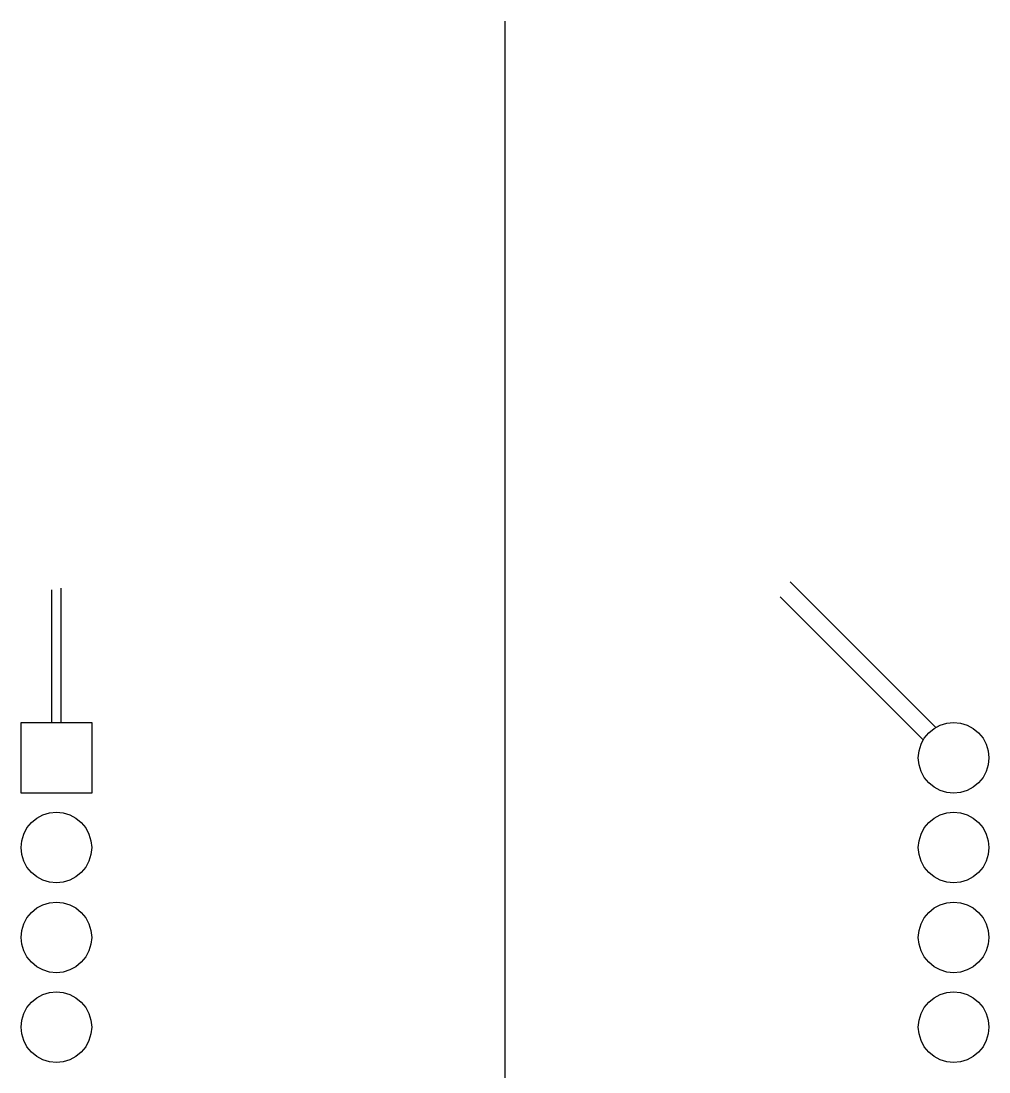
# Model space of a CAD drawing. Header units: millimetres. Extents: x 0 to 489, y -139 to 89.
# Drawn here: x 266.32 to 293.72, y -100.43 to -70.69 of the extents above; entities that cross this region are included whole.
import ezdxf

# ---------------------------------------------------------------- set-up
doc = ezdxf.new("R2010")
doc.units = ezdxf.units.MM
doc.header["$MEASUREMENT"] = 0
doc.layers.get('0').update_dxf_attribs({"linetype": 'CONTINUOUS'})
doc.layers.add('BLACK', color=7, linetype='CONTINUOUS')

msp = doc.modelspace()

# ---------------------------------------------------------------- linework, layer by layer
at = {"linetype": 'Continuous'}
for p, q in [((280.0238, -116.98999), (280.0238, -70.69153)), ((280.0238, -116.98999, 22), (280.0238, -70.69153, 22))]:
    msp.add_line(p, q, dxfattribs=at)
at = {"layer": 'BLACK', "linetype": 'Continuous'}
for p, q in [((267.19405, -90.54121), (267.19405, -86.78801)), ((267.44405, -86.73621), (267.44405, -90.54121)), ((288.09105, -86.55941), (292.21405, -90.68271)), ((291.86005, -91.03621), (287.81005, -86.98621)), ((266.31905, -92.54121), (266.31905, -90.54121)), ((266.31905, -90.54121), (267.19405, -90.54121)), ((266.31905, -92.54121), (266.31905, -90.54121)), ((266.31905, -90.54121), (268.31905, -90.54121)), ((266.31905, -92.54121), (266.31905, -90.54121)), ((266.31905, -90.54121), (268.31905, -90.54121)), ((266.31905, -92.54121), (266.31905, -90.54121)), ((266.31905, -90.54121), (268.31905, -90.54121)), ((267.44405, -90.54121), (268.31905, -90.54121)), ((268.31905, -90.54121), (268.31905, -92.54121)), ((268.31905, -90.54121), (268.31905, -92.54121)), ((268.31905, -90.54121), (268.31905, -92.54121)), ((268.31905, -90.54121), (268.31905, -92.54121)), ((292.16305, -90.70971), (292.33605, -90.61731)), ((292.16305, -90.70971), (292.33605, -90.61731)), ((292.16305, -90.70971), (292.33605, -90.61731)), ((292.21405, -90.68271), (292.33605, -90.61731)), ((292.33605, -90.61731), (292.52405, -90.56041)), ((292.33605, -90.61731), (292.52405, -90.56041)), ((292.33605, -90.61731), (292.52405, -90.56041)), ((292.33605, -90.61731), (292.52405, -90.56041)), ((292.52405, -90.56041), (292.71905, -90.54121)), ((292.52405, -90.56041), (292.71905, -90.54121)), ((292.52405, -90.56041), (292.71905, -90.54121)), ((292.52405, -90.56041), (292.71905, -90.54121)), ((292.71905, -90.54121), (292.91405, -90.56041)), ((292.71905, -90.54121), (292.91405, -90.56041)), ((292.71905, -90.54121), (292.91405, -90.56041)), ((292.71905, -90.54121), (292.91405, -90.56041)), ((292.91405, -90.56041), (293.10205, -90.61731)), ((292.91405, -90.56041), (293.10205, -90.61731)), ((292.91405, -90.56041), (293.10205, -90.61731)), ((292.91405, -90.56041), (293.10205, -90.61731)), ((293.10205, -90.61731), (293.27505, -90.70971)), ((293.10205, -90.61731), (293.27505, -90.70971)), ((293.10205, -90.61731), (293.27505, -90.70971)), ((293.10205, -90.61731), (293.27505, -90.70971)), ((291.79505, -91.15851), (291.88805, -90.98561)), ((291.79505, -91.15851), (291.88805, -90.98561)), ((291.79505, -91.15851), (291.88805, -90.98561)), ((291.88805, -90.98561), (292.01205, -90.83411)), ((291.88805, -90.98561), (292.01205, -90.83411)), ((291.88805, -90.98561), (292.01205, -90.83411)), ((292.01205, -90.83411), (292.16305, -90.70971)), ((292.01205, -90.83411), (292.16305, -90.70971)), ((292.01205, -90.83411), (292.16305, -90.70971)), ((293.27505, -90.70971), (293.42605, -90.83411)), ((293.27505, -90.70971), (293.42605, -90.83411)), ((293.27505, -90.70971), (293.42605, -90.83411)), ((293.27505, -90.70971), (293.42605, -90.83411)), ((293.42605, -90.83411), (293.55005, -90.98561)), ((293.42605, -90.83411), (293.55005, -90.98561)), ((293.42605, -90.83411), (293.55005, -90.98561)), ((293.42605, -90.83411), (293.55005, -90.98561)), ((293.55005, -90.98561), (293.64305, -91.15851)), ((293.55005, -90.98561), (293.64305, -91.15851)), ((293.55005, -90.98561), (293.64305, -91.15851)), ((293.55005, -90.98561), (293.64305, -91.15851)), ((291.73805, -91.34611), (291.79505, -91.15851)), ((291.73805, -91.34611), (291.79505, -91.15851)), ((291.73805, -91.34611), (291.79505, -91.15851)), ((291.73805, -91.34611), (291.79505, -91.15851)), ((291.79505, -91.15851), (291.86005, -91.03621)), ((293.64305, -91.15851), (293.70005, -91.34611)), ((293.64305, -91.15851), (293.70005, -91.34611)), ((293.64305, -91.15851), (293.70005, -91.34611)), ((293.64305, -91.15851), (293.70005, -91.34611)), ((291.71905, -91.54121), (291.73805, -91.34611)), ((291.71905, -91.54121), (291.73805, -91.34611)), ((291.71905, -91.54121), (291.73805, -91.34611)), ((291.71905, -91.54121), (291.73805, -91.34611)), ((291.73805, -91.73631), (291.71905, -91.54121)), ((291.73805, -91.73631), (291.71905, -91.54121)), ((291.73805, -91.73631), (291.71905, -91.54121)), ((291.73805, -91.73631), (291.71905, -91.54121)), ((293.70005, -91.34611), (293.71905, -91.54121)), ((293.70005, -91.34611), (293.71905, -91.54121)), ((293.70005, -91.34611), (293.71905, -91.54121)), ((293.70005, -91.34611), (293.71905, -91.54121)), ((293.71905, -91.54121), (293.70005, -91.73631)), ((293.71905, -91.54121), (293.70005, -91.73631)), ((293.71905, -91.54121), (293.70005, -91.73631)), ((293.71905, -91.54121), (293.70005, -91.73631)), ((291.79505, -91.92391), (291.73805, -91.73631)), ((291.79505, -91.92391), (291.73805, -91.73631)), ((291.79505, -91.92391), (291.73805, -91.73631)), ((291.79505, -91.92391), (291.73805, -91.73631)), ((293.70005, -91.73631), (293.64305, -91.92391)), ((293.70005, -91.73631), (293.64305, -91.92391)), ((293.70005, -91.73631), (293.64305, -91.92391)), ((293.70005, -91.73631), (293.64305, -91.92391)), ((291.88805, -92.09681), (291.79505, -91.92391)), ((291.88805, -92.09681), (291.79505, -91.92391)), ((291.88805, -92.09681), (291.79505, -91.92391)), ((291.88805, -92.09681), (291.79505, -91.92391)), ((292.01205, -92.24831), (291.88805, -92.09681)), ((292.01205, -92.24831), (291.88805, -92.09681)), ((292.01205, -92.24831), (291.88805, -92.09681)), ((292.01205, -92.24831), (291.88805, -92.09681)), ((293.55005, -92.09681), (293.42605, -92.24831)), ((293.55005, -92.09681), (293.42605, -92.24831)), ((293.55005, -92.09681), (293.42605, -92.24831)), ((293.55005, -92.09681), (293.42605, -92.24831)), ((293.64305, -91.92391), (293.55005, -92.09681)), ((293.64305, -91.92391), (293.55005, -92.09681)), ((293.64305, -91.92391), (293.55005, -92.09681)), ((293.64305, -91.92391), (293.55005, -92.09681)), ((292.16305, -92.37271), (292.01205, -92.24831)), ((292.16305, -92.37271), (292.01205, -92.24831)), ((292.16305, -92.37271), (292.01205, -92.24831)), ((292.16305, -92.37271), (292.01205, -92.24831)), ((292.33605, -92.46511), (292.16305, -92.37271)), ((292.33605, -92.46511), (292.16305, -92.37271)), ((292.33605, -92.46511), (292.16305, -92.37271)), ((292.33605, -92.46511), (292.16305, -92.37271)), ((292.52405, -92.52201), (292.33605, -92.46511)), ((292.52405, -92.52201), (292.33605, -92.46511)), ((292.52405, -92.52201), (292.33605, -92.46511)), ((292.52405, -92.52201), (292.33605, -92.46511)), ((293.10205, -92.46511), (292.91405, -92.52201)), ((293.10205, -92.46511), (292.91405, -92.52201)), ((293.10205, -92.46511), (292.91405, -92.52201)), ((293.10205, -92.46511), (292.91405, -92.52201)), ((293.27505, -92.37271), (293.10205, -92.46511)), ((293.27505, -92.37271), (293.10205, -92.46511)), ((293.27505, -92.37271), (293.10205, -92.46511)), ((293.27505, -92.37271), (293.10205, -92.46511)), ((293.42605, -92.24831), (293.27505, -92.37271)), ((293.42605, -92.24831), (293.27505, -92.37271)), ((293.42605, -92.24831), (293.27505, -92.37271)), ((293.42605, -92.24831), (293.27505, -92.37271)), ((268.31905, -92.54121), (266.31905, -92.54121)), ((268.31905, -92.54121), (266.31905, -92.54121)), ((268.31905, -92.54121), (266.31905, -92.54121)), ((268.31905, -92.54121), (266.31905, -92.54121)), ((292.71905, -92.54121), (292.52405, -92.52201)), ((292.71905, -92.54121), (292.52405, -92.52201)), ((292.71905, -92.54121), (292.52405, -92.52201)), ((292.71905, -92.54121), (292.52405, -92.52201)), ((292.91405, -92.52201), (292.71905, -92.54121)), ((292.91405, -92.52201), (292.71905, -92.54121)), ((292.91405, -92.52201), (292.71905, -92.54121)), ((292.91405, -92.52201), (292.71905, -92.54121)), ((267.12405, -93.10041), (267.31905, -93.08121)), ((267.12405, -93.10041), (267.31905, -93.08121)), ((267.12405, -93.10041), (267.31905, -93.08121)), ((267.12405, -93.10041), (267.31905, -93.08121)), ((267.31905, -93.08121), (267.51405, -93.10041)), ((267.31905, -93.08121), (267.51405, -93.10041)), ((267.31905, -93.08121), (267.51405, -93.10041)), ((267.31905, -93.08121), (267.51405, -93.10041)), ((292.52405, -93.10041), (292.71905, -93.08121)), ((292.52405, -93.10041), (292.71905, -93.08121)), ((292.52405, -93.10041), (292.71905, -93.08121)), ((292.52405, -93.10041), (292.71905, -93.08121)), ((292.71905, -93.08121), (292.91405, -93.10041)), ((292.71905, -93.08121), (292.91405, -93.10041)), ((292.71905, -93.08121), (292.91405, -93.10041)), ((292.71905, -93.08121), (292.91405, -93.10041)), ((266.48805, -93.52561), (266.61205, -93.37411)), ((266.48805, -93.52561), (266.61205, -93.37411)), ((266.48805, -93.52561), (266.61205, -93.37411)), ((266.48805, -93.52561), (266.61205, -93.37411)), ((266.61205, -93.37411), (266.76305, -93.24971)), ((266.61205, -93.37411), (266.76305, -93.24971)), ((266.61205, -93.37411), (266.76305, -93.24971)), ((266.61205, -93.37411), (266.76305, -93.24971)), ((266.76305, -93.24971), (266.93605, -93.15731)), ((266.76305, -93.24971), (266.93605, -93.15731)), ((266.76305, -93.24971), (266.93605, -93.15731)), ((266.76305, -93.24971), (266.93605, -93.15731)), ((266.93605, -93.15731), (267.12405, -93.10041)), ((266.93605, -93.15731), (267.12405, -93.10041)), ((266.93605, -93.15731), (267.12405, -93.10041)), ((266.93605, -93.15731), (267.12405, -93.10041)), ((267.51405, -93.10041), (267.70205, -93.15731)), ((267.51405, -93.10041), (267.70205, -93.15731)), ((267.51405, -93.10041), (267.70205, -93.15731)), ((267.51405, -93.10041), (267.70205, -93.15731)), ((267.70205, -93.15731), (267.87505, -93.24971)), ((267.70205, -93.15731), (267.87505, -93.24971)), ((267.70205, -93.15731), (267.87505, -93.24971)), ((267.70205, -93.15731), (267.87505, -93.24971)), ((267.87505, -93.24971), (268.02605, -93.37411)), ((267.87505, -93.24971), (268.02605, -93.37411)), ((267.87505, -93.24971), (268.02605, -93.37411)), ((267.87505, -93.24971), (268.02605, -93.37411)), ((268.02605, -93.37411), (268.15005, -93.52561)), ((268.02605, -93.37411), (268.15005, -93.52561)), ((268.02605, -93.37411), (268.15005, -93.52561)), ((268.02605, -93.37411), (268.15005, -93.52561)), ((291.88805, -93.52561), (292.01205, -93.37411)), ((291.88805, -93.52561), (292.01205, -93.37411)), ((291.88805, -93.52561), (292.01205, -93.37411)), ((291.88805, -93.52561), (292.01205, -93.37411)), ((292.01205, -93.37411), (292.16305, -93.24971)), ((292.01205, -93.37411), (292.16305, -93.24971)), ((292.01205, -93.37411), (292.16305, -93.24971)), ((292.01205, -93.37411), (292.16305, -93.24971)), ((292.16305, -93.24971), (292.33605, -93.15731)), ((292.16305, -93.24971), (292.33605, -93.15731)), ((292.16305, -93.24971), (292.33605, -93.15731)), ((292.16305, -93.24971), (292.33605, -93.15731)), ((292.33605, -93.15731), (292.52405, -93.10041)), ((292.33605, -93.15731), (292.52405, -93.10041)), ((292.33605, -93.15731), (292.52405, -93.10041)), ((292.33605, -93.15731), (292.52405, -93.10041)), ((292.91405, -93.10041), (293.10205, -93.15731)), ((292.91405, -93.10041), (293.10205, -93.15731)), ((292.91405, -93.10041), (293.10205, -93.15731)), ((292.91405, -93.10041), (293.10205, -93.15731)), ((293.10205, -93.15731), (293.27505, -93.24971)), ((293.10205, -93.15731), (293.27505, -93.24971)), ((293.10205, -93.15731), (293.27505, -93.24971)), ((293.10205, -93.15731), (293.27505, -93.24971)), ((293.27505, -93.24971), (293.42605, -93.37411)), ((293.27505, -93.24971), (293.42605, -93.37411)), ((293.27505, -93.24971), (293.42605, -93.37411)), ((293.27505, -93.24971), (293.42605, -93.37411)), ((293.42605, -93.37411), (293.55005, -93.52561)), ((293.42605, -93.37411), (293.55005, -93.52561)), ((293.42605, -93.37411), (293.55005, -93.52561)), ((293.42605, -93.37411), (293.55005, -93.52561)), ((266.39505, -93.69851), (266.48805, -93.52561)), ((266.39505, -93.69851), (266.48805, -93.52561)), ((266.39505, -93.69851), (266.48805, -93.52561)), ((266.39505, -93.69851), (266.48805, -93.52561)), ((268.15005, -93.52561), (268.24305, -93.69851)), ((268.15005, -93.52561), (268.24305, -93.69851)), ((268.15005, -93.52561), (268.24305, -93.69851)), ((268.15005, -93.52561), (268.24305, -93.69851)), ((291.79505, -93.69851), (291.88805, -93.52561)), ((291.79505, -93.69851), (291.88805, -93.52561)), ((291.79505, -93.69851), (291.88805, -93.52561)), ((291.79505, -93.69851), (291.88805, -93.52561)), ((293.55005, -93.52561), (293.64305, -93.69851)), ((293.55005, -93.52561), (293.64305, -93.69851)), ((293.55005, -93.52561), (293.64305, -93.69851)), ((293.55005, -93.52561), (293.64305, -93.69851)), ((266.31905, -94.08121), (266.33805, -93.88611)), ((266.31905, -94.08121), (266.33805, -93.88611)), ((266.31905, -94.08121), (266.33805, -93.88611)), ((266.31905, -94.08121), (266.33805, -93.88611)), ((266.33805, -93.88611), (266.39505, -93.69851)), ((266.33805, -93.88611), (266.39505, -93.69851)), ((266.33805, -93.88611), (266.39505, -93.69851)), ((266.33805, -93.88611), (266.39505, -93.69851)), ((268.24305, -93.69851), (268.30005, -93.88611)), ((268.24305, -93.69851), (268.30005, -93.88611)), ((268.24305, -93.69851), (268.30005, -93.88611)), ((268.24305, -93.69851), (268.30005, -93.88611)), ((268.30005, -93.88611), (268.31905, -94.08121)), ((268.30005, -93.88611), (268.31905, -94.08121)), ((268.30005, -93.88611), (268.31905, -94.08121)), ((268.30005, -93.88611), (268.31905, -94.08121)), ((291.71905, -94.08121), (291.73805, -93.88611)), ((291.71905, -94.08121), (291.73805, -93.88611)), ((291.71905, -94.08121), (291.73805, -93.88611)), ((291.71905, -94.08121), (291.73805, -93.88611)), ((291.73805, -93.88611), (291.79505, -93.69851)), ((291.73805, -93.88611), (291.79505, -93.69851)), ((291.73805, -93.88611), (291.79505, -93.69851)), ((291.73805, -93.88611), (291.79505, -93.69851)), ((293.64305, -93.69851), (293.70005, -93.88611)), ((293.64305, -93.69851), (293.70005, -93.88611)), ((293.64305, -93.69851), (293.70005, -93.88611)), ((293.64305, -93.69851), (293.70005, -93.88611)), ((293.70005, -93.88611), (293.71905, -94.08121)), ((293.70005, -93.88611), (293.71905, -94.08121)), ((293.70005, -93.88611), (293.71905, -94.08121)), ((293.70005, -93.88611), (293.71905, -94.08121)), ((266.33805, -94.27631), (266.31905, -94.08121)), ((266.33805, -94.27631), (266.31905, -94.08121)), ((266.33805, -94.27631), (266.31905, -94.08121)), ((266.33805, -94.27631), (266.31905, -94.08121)), ((268.31905, -94.08121), (268.30005, -94.27631)), ((268.31905, -94.08121), (268.30005, -94.27631)), ((268.31905, -94.08121), (268.30005, -94.27631)), ((268.31905, -94.08121), (268.30005, -94.27631)), ((291.73805, -94.27631), (291.71905, -94.08121)), ((291.73805, -94.27631), (291.71905, -94.08121)), ((291.73805, -94.27631), (291.71905, -94.08121)), ((291.73805, -94.27631), (291.71905, -94.08121)), ((293.71905, -94.08121), (293.70005, -94.27631)), ((293.71905, -94.08121), (293.70005, -94.27631)), ((293.71905, -94.08121), (293.70005, -94.27631)), ((293.71905, -94.08121), (293.70005, -94.27631)), ((266.39505, -94.46391), (266.33805, -94.27631)), ((266.39505, -94.46391), (266.33805, -94.27631)), ((266.39505, -94.46391), (266.33805, -94.27631)), ((266.39505, -94.46391), (266.33805, -94.27631)), ((266.48805, -94.63681), (266.39505, -94.46391)), ((266.48805, -94.63681), (266.39505, -94.46391)), ((266.48805, -94.63681), (266.39505, -94.46391)), ((266.48805, -94.63681), (266.39505, -94.46391)), ((268.24305, -94.46391), (268.15005, -94.63681)), ((268.24305, -94.46391), (268.15005, -94.63681)), ((268.24305, -94.46391), (268.15005, -94.63681)), ((268.24305, -94.46391), (268.15005, -94.63681)), ((268.30005, -94.27631), (268.24305, -94.46391)), ((268.30005, -94.27631), (268.24305, -94.46391)), ((268.30005, -94.27631), (268.24305, -94.46391)), ((268.30005, -94.27631), (268.24305, -94.46391)), ((291.79505, -94.46391), (291.73805, -94.27631)), ((291.79505, -94.46391), (291.73805, -94.27631)), ((291.79505, -94.46391), (291.73805, -94.27631)), ((291.79505, -94.46391), (291.73805, -94.27631)), ((291.88805, -94.63681), (291.79505, -94.46391)), ((291.88805, -94.63681), (291.79505, -94.46391)), ((291.88805, -94.63681), (291.79505, -94.46391)), ((291.88805, -94.63681), (291.79505, -94.46391)), ((293.64305, -94.46391), (293.55005, -94.63681)), ((293.64305, -94.46391), (293.55005, -94.63681)), ((293.64305, -94.46391), (293.55005, -94.63681)), ((293.64305, -94.46391), (293.55005, -94.63681)), ((293.70005, -94.27631), (293.64305, -94.46391)), ((293.70005, -94.27631), (293.64305, -94.46391)), ((293.70005, -94.27631), (293.64305, -94.46391)), ((293.70005, -94.27631), (293.64305, -94.46391)), ((266.61205, -94.78831), (266.48805, -94.63681)), ((266.61205, -94.78831), (266.48805, -94.63681)), ((266.61205, -94.78831), (266.48805, -94.63681)), ((266.61205, -94.78831), (266.48805, -94.63681)), ((266.76305, -94.91271), (266.61205, -94.78831)), ((266.76305, -94.91271), (266.61205, -94.78831)), ((266.76305, -94.91271), (266.61205, -94.78831)), ((266.76305, -94.91271), (266.61205, -94.78831)), ((268.02605, -94.78831), (267.87505, -94.91271)), ((268.02605, -94.78831), (267.87505, -94.91271)), ((268.02605, -94.78831), (267.87505, -94.91271)), ((268.02605, -94.78831), (267.87505, -94.91271)), ((268.15005, -94.63681), (268.02605, -94.78831)), ((268.15005, -94.63681), (268.02605, -94.78831)), ((268.15005, -94.63681), (268.02605, -94.78831)), ((268.15005, -94.63681), (268.02605, -94.78831)), ((292.01205, -94.78831), (291.88805, -94.63681)), ((292.01205, -94.78831), (291.88805, -94.63681)), ((292.01205, -94.78831), (291.88805, -94.63681)), ((292.01205, -94.78831), (291.88805, -94.63681)), ((292.16305, -94.91271), (292.01205, -94.78831)), ((292.16305, -94.91271), (292.01205, -94.78831)), ((292.16305, -94.91271), (292.01205, -94.78831)), ((292.16305, -94.91271), (292.01205, -94.78831)), ((293.42605, -94.78831), (293.27505, -94.91271)), ((293.42605, -94.78831), (293.27505, -94.91271)), ((293.42605, -94.78831), (293.27505, -94.91271)), ((293.42605, -94.78831), (293.27505, -94.91271)), ((293.55005, -94.63681), (293.42605, -94.78831)), ((293.55005, -94.63681), (293.42605, -94.78831)), ((293.55005, -94.63681), (293.42605, -94.78831)), ((293.55005, -94.63681), (293.42605, -94.78831)), ((266.93605, -95.00511), (266.76305, -94.91271)), ((266.93605, -95.00511), (266.76305, -94.91271)), ((266.93605, -95.00511), (266.76305, -94.91271)), ((266.93605, -95.00511), (266.76305, -94.91271)), ((267.12405, -95.06201), (266.93605, -95.00511)), ((267.12405, -95.06201), (266.93605, -95.00511)), ((267.12405, -95.06201), (266.93605, -95.00511)), ((267.12405, -95.06201), (266.93605, -95.00511)), ((267.31905, -95.08121), (267.12405, -95.06201)), ((267.31905, -95.08121), (267.12405, -95.06201)), ((267.31905, -95.08121), (267.12405, -95.06201)), ((267.31905, -95.08121), (267.12405, -95.06201)), ((267.51405, -95.06201), (267.31905, -95.08121)), ((267.51405, -95.06201), (267.31905, -95.08121)), ((267.51405, -95.06201), (267.31905, -95.08121)), ((267.51405, -95.06201), (267.31905, -95.08121)), ((267.70205, -95.00511), (267.51405, -95.06201)), ((267.70205, -95.00511), (267.51405, -95.06201)), ((267.70205, -95.00511), (267.51405, -95.06201)), ((267.70205, -95.00511), (267.51405, -95.06201)), ((267.87505, -94.91271), (267.70205, -95.00511)), ((267.87505, -94.91271), (267.70205, -95.00511)), ((267.87505, -94.91271), (267.70205, -95.00511)), ((267.87505, -94.91271), (267.70205, -95.00511)), ((292.33605, -95.00511), (292.16305, -94.91271)), ((292.33605, -95.00511), (292.16305, -94.91271)), ((292.33605, -95.00511), (292.16305, -94.91271)), ((292.33605, -95.00511), (292.16305, -94.91271)), ((292.52405, -95.06201), (292.33605, -95.00511)), ((292.52405, -95.06201), (292.33605, -95.00511)), ((292.52405, -95.06201), (292.33605, -95.00511)), ((292.52405, -95.06201), (292.33605, -95.00511)), ((292.71905, -95.08121), (292.52405, -95.06201)), ((292.71905, -95.08121), (292.52405, -95.06201)), ((292.71905, -95.08121), (292.52405, -95.06201)), ((292.71905, -95.08121), (292.52405, -95.06201)), ((292.91405, -95.06201), (292.71905, -95.08121)), ((292.91405, -95.06201), (292.71905, -95.08121)), ((292.91405, -95.06201), (292.71905, -95.08121)), ((292.91405, -95.06201), (292.71905, -95.08121)), ((293.10205, -95.00511), (292.91405, -95.06201)), ((293.10205, -95.00511), (292.91405, -95.06201)), ((293.10205, -95.00511), (292.91405, -95.06201)), ((293.10205, -95.00511), (292.91405, -95.06201)), ((293.27505, -94.91271), (293.10205, -95.00511)), ((293.27505, -94.91271), (293.10205, -95.00511)), ((293.27505, -94.91271), (293.10205, -95.00511)), ((293.27505, -94.91271), (293.10205, -95.00511)), ((266.76305, -95.78971), (266.93605, -95.69731)), ((266.76305, -95.78971), (266.93605, -95.69731)), ((266.76305, -95.78971), (266.93605, -95.69731)), ((266.76305, -95.78971), (266.93605, -95.69731)), ((266.93605, -95.69731), (267.12405, -95.64041)), ((266.93605, -95.69731), (267.12405, -95.64041)), ((266.93605, -95.69731), (267.12405, -95.64041)), ((266.93605, -95.69731), (267.12405, -95.64041)), ((267.12405, -95.64041), (267.31905, -95.62121)), ((267.12405, -95.64041), (267.31905, -95.62121)), ((267.12405, -95.64041), (267.31905, -95.62121)), ((267.12405, -95.64041), (267.31905, -95.62121)), ((267.31905, -95.62121), (267.51405, -95.64041)), ((267.31905, -95.62121), (267.51405, -95.64041)), ((267.31905, -95.62121), (267.51405, -95.64041)), ((267.31905, -95.62121), (267.51405, -95.64041)), ((267.51405, -95.64041), (267.70205, -95.69731)), ((267.51405, -95.64041), (267.70205, -95.69731)), ((267.51405, -95.64041), (267.70205, -95.69731)), ((267.51405, -95.64041), (267.70205, -95.69731)), ((267.70205, -95.69731), (267.87505, -95.78971)), ((267.70205, -95.69731), (267.87505, -95.78971)), ((267.70205, -95.69731), (267.87505, -95.78971)), ((267.70205, -95.69731), (267.87505, -95.78971)), ((292.16305, -95.78971), (292.33605, -95.69731)), ((292.16305, -95.78971), (292.33605, -95.69731)), ((292.16305, -95.78971), (292.33605, -95.69731)), ((292.16305, -95.78971), (292.33605, -95.69731)), ((292.33605, -95.69731), (292.52405, -95.64041)), ((292.33605, -95.69731), (292.52405, -95.64041)), ((292.33605, -95.69731), (292.52405, -95.64041)), ((292.33605, -95.69731), (292.52405, -95.64041)), ((292.52405, -95.64041), (292.71905, -95.62121)), ((292.52405, -95.64041), (292.71905, -95.62121)), ((292.52405, -95.64041), (292.71905, -95.62121)), ((292.52405, -95.64041), (292.71905, -95.62121)), ((292.71905, -95.62121), (292.91405, -95.64041)), ((292.71905, -95.62121), (292.91405, -95.64041)), ((292.71905, -95.62121), (292.91405, -95.64041)), ((292.71905, -95.62121), (292.91405, -95.64041)), ((292.91405, -95.64041), (293.10205, -95.69731)), ((292.91405, -95.64041), (293.10205, -95.69731)), ((292.91405, -95.64041), (293.10205, -95.69731)), ((292.91405, -95.64041), (293.10205, -95.69731)), ((293.10205, -95.69731), (293.27505, -95.78971)), ((293.10205, -95.69731), (293.27505, -95.78971)), ((293.10205, -95.69731), (293.27505, -95.78971)), ((293.10205, -95.69731), (293.27505, -95.78971)), ((266.48805, -96.06561), (266.61205, -95.91411)), ((266.48805, -96.06561), (266.61205, -95.91411)), ((266.48805, -96.06561), (266.61205, -95.91411)), ((266.48805, -96.06561), (266.61205, -95.91411)), ((266.61205, -95.91411), (266.76305, -95.78971)), ((266.61205, -95.91411), (266.76305, -95.78971)), ((266.61205, -95.91411), (266.76305, -95.78971)), ((266.61205, -95.91411), (266.76305, -95.78971)), ((267.87505, -95.78971), (268.02605, -95.91411)), ((267.87505, -95.78971), (268.02605, -95.91411)), ((267.87505, -95.78971), (268.02605, -95.91411)), ((267.87505, -95.78971), (268.02605, -95.91411)), ((268.02605, -95.91411), (268.15005, -96.06561)), ((268.02605, -95.91411), (268.15005, -96.06561)), ((268.02605, -95.91411), (268.15005, -96.06561)), ((268.02605, -95.91411), (268.15005, -96.06561)), ((291.88805, -96.06561), (292.01205, -95.91411)), ((291.88805, -96.06561), (292.01205, -95.91411)), ((291.88805, -96.06561), (292.01205, -95.91411)), ((291.88805, -96.06561), (292.01205, -95.91411)), ((292.01205, -95.91411), (292.16305, -95.78971)), ((292.01205, -95.91411), (292.16305, -95.78971)), ((292.01205, -95.91411), (292.16305, -95.78971)), ((292.01205, -95.91411), (292.16305, -95.78971)), ((293.27505, -95.78971), (293.42605, -95.91411)), ((293.27505, -95.78971), (293.42605, -95.91411)), ((293.27505, -95.78971), (293.42605, -95.91411)), ((293.27505, -95.78971), (293.42605, -95.91411)), ((293.42605, -95.91411), (293.55005, -96.06561)), ((293.42605, -95.91411), (293.55005, -96.06561)), ((293.42605, -95.91411), (293.55005, -96.06561)), ((293.42605, -95.91411), (293.55005, -96.06561)), ((266.33805, -96.42611), (266.39505, -96.23851)), ((266.33805, -96.42611), (266.39505, -96.23851)), ((266.33805, -96.42611), (266.39505, -96.23851)), ((266.33805, -96.42611), (266.39505, -96.23851)), ((266.39505, -96.23851), (266.48805, -96.06561)), ((266.39505, -96.23851), (266.48805, -96.06561)), ((266.39505, -96.23851), (266.48805, -96.06561)), ((266.39505, -96.23851), (266.48805, -96.06561)), ((268.15005, -96.06561), (268.24305, -96.23851)), ((268.15005, -96.06561), (268.24305, -96.23851)), ((268.15005, -96.06561), (268.24305, -96.23851)), ((268.15005, -96.06561), (268.24305, -96.23851)), ((268.24305, -96.23851), (268.30005, -96.42611)), ((268.24305, -96.23851), (268.30005, -96.42611)), ((268.24305, -96.23851), (268.30005, -96.42611)), ((268.24305, -96.23851), (268.30005, -96.42611)), ((291.73805, -96.42611), (291.79505, -96.23851)), ((291.73805, -96.42611), (291.79505, -96.23851)), ((291.73805, -96.42611), (291.79505, -96.23851)), ((291.73805, -96.42611), (291.79505, -96.23851)), ((291.79505, -96.23851), (291.88805, -96.06561)), ((291.79505, -96.23851), (291.88805, -96.06561)), ((291.79505, -96.23851), (291.88805, -96.06561)), ((291.79505, -96.23851), (291.88805, -96.06561)), ((293.55005, -96.06561), (293.64305, -96.23851)), ((293.55005, -96.06561), (293.64305, -96.23851)), ((293.55005, -96.06561), (293.64305, -96.23851)), ((293.55005, -96.06561), (293.64305, -96.23851)), ((293.64305, -96.23851), (293.70005, -96.42611)), ((293.64305, -96.23851), (293.70005, -96.42611)), ((293.64305, -96.23851), (293.70005, -96.42611)), ((293.64305, -96.23851), (293.70005, -96.42611)), ((266.31905, -96.62121), (266.33805, -96.42611)), ((266.31905, -96.62121), (266.33805, -96.42611)), ((266.31905, -96.62121), (266.33805, -96.42611)), ((266.31905, -96.62121), (266.33805, -96.42611)), ((266.33805, -96.81631), (266.31905, -96.62121)), ((266.33805, -96.81631), (266.31905, -96.62121)), ((266.33805, -96.81631), (266.31905, -96.62121)), ((266.33805, -96.81631), (266.31905, -96.62121)), ((268.30005, -96.42611), (268.31905, -96.62121)), ((268.30005, -96.42611), (268.31905, -96.62121)), ((268.30005, -96.42611), (268.31905, -96.62121)), ((268.30005, -96.42611), (268.31905, -96.62121)), ((268.31905, -96.62121), (268.30005, -96.81631)), ((268.31905, -96.62121), (268.30005, -96.81631)), ((268.31905, -96.62121), (268.30005, -96.81631)), ((268.31905, -96.62121), (268.30005, -96.81631)), ((291.71905, -96.62121), (291.73805, -96.42611)), ((291.71905, -96.62121), (291.73805, -96.42611)), ((291.71905, -96.62121), (291.73805, -96.42611)), ((291.71905, -96.62121), (291.73805, -96.42611)), ((291.73805, -96.81631), (291.71905, -96.62121)), ((291.73805, -96.81631), (291.71905, -96.62121)), ((291.73805, -96.81631), (291.71905, -96.62121)), ((291.73805, -96.81631), (291.71905, -96.62121)), ((293.70005, -96.42611), (293.71905, -96.62121)), ((293.70005, -96.42611), (293.71905, -96.62121)), ((293.70005, -96.42611), (293.71905, -96.62121)), ((293.70005, -96.42611), (293.71905, -96.62121)), ((293.71905, -96.62121), (293.70005, -96.81631)), ((293.71905, -96.62121), (293.70005, -96.81631)), ((293.71905, -96.62121), (293.70005, -96.81631)), ((293.71905, -96.62121), (293.70005, -96.81631)), ((266.39505, -97.00391), (266.33805, -96.81631)), ((266.39505, -97.00391), (266.33805, -96.81631)), ((266.39505, -97.00391), (266.33805, -96.81631)), ((266.39505, -97.00391), (266.33805, -96.81631)), ((268.30005, -96.81631), (268.24305, -97.00391)), ((268.30005, -96.81631), (268.24305, -97.00391)), ((268.30005, -96.81631), (268.24305, -97.00391)), ((268.30005, -96.81631), (268.24305, -97.00391)), ((291.79505, -97.00391), (291.73805, -96.81631)), ((291.79505, -97.00391), (291.73805, -96.81631)), ((291.79505, -97.00391), (291.73805, -96.81631)), ((291.79505, -97.00391), (291.73805, -96.81631)), ((293.70005, -96.81631), (293.64305, -97.00391)), ((293.70005, -96.81631), (293.64305, -97.00391)), ((293.70005, -96.81631), (293.64305, -97.00391)), ((293.70005, -96.81631), (293.64305, -97.00391)), ((266.48805, -97.17681), (266.39505, -97.00391)), ((266.48805, -97.17681), (266.39505, -97.00391)), ((266.48805, -97.17681), (266.39505, -97.00391)), ((266.48805, -97.17681), (266.39505, -97.00391)), ((266.61205, -97.32831), (266.48805, -97.17681)), ((266.61205, -97.32831), (266.48805, -97.17681)), ((266.61205, -97.32831), (266.48805, -97.17681)), ((266.61205, -97.32831), (266.48805, -97.17681)), ((268.15005, -97.17681), (268.02605, -97.32831)), ((268.15005, -97.17681), (268.02605, -97.32831)), ((268.15005, -97.17681), (268.02605, -97.32831)), ((268.15005, -97.17681), (268.02605, -97.32831)), ((268.24305, -97.00391), (268.15005, -97.17681)), ((268.24305, -97.00391), (268.15005, -97.17681)), ((268.24305, -97.00391), (268.15005, -97.17681)), ((268.24305, -97.00391), (268.15005, -97.17681)), ((291.88805, -97.17681), (291.79505, -97.00391)), ((291.88805, -97.17681), (291.79505, -97.00391)), ((291.88805, -97.17681), (291.79505, -97.00391)), ((291.88805, -97.17681), (291.79505, -97.00391)), ((292.01205, -97.32831), (291.88805, -97.17681)), ((292.01205, -97.32831), (291.88805, -97.17681)), ((292.01205, -97.32831), (291.88805, -97.17681)), ((292.01205, -97.32831), (291.88805, -97.17681)), ((293.55005, -97.17681), (293.42605, -97.32831)), ((293.55005, -97.17681), (293.42605, -97.32831)), ((293.55005, -97.17681), (293.42605, -97.32831)), ((293.55005, -97.17681), (293.42605, -97.32831)), ((293.64305, -97.00391), (293.55005, -97.17681)), ((293.64305, -97.00391), (293.55005, -97.17681)), ((293.64305, -97.00391), (293.55005, -97.17681)), ((293.64305, -97.00391), (293.55005, -97.17681)), ((266.76305, -97.45271), (266.61205, -97.32831)), ((266.76305, -97.45271), (266.61205, -97.32831)), ((266.76305, -97.45271), (266.61205, -97.32831)), ((266.76305, -97.45271), (266.61205, -97.32831)), ((266.93605, -97.54511), (266.76305, -97.45271)), ((266.93605, -97.54511), (266.76305, -97.45271)), ((266.93605, -97.54511), (266.76305, -97.45271)), ((266.93605, -97.54511), (266.76305, -97.45271)), ((267.12405, -97.60201), (266.93605, -97.54511)), ((267.12405, -97.60201), (266.93605, -97.54511)), ((267.12405, -97.60201), (266.93605, -97.54511)), ((267.12405, -97.60201), (266.93605, -97.54511)), ((267.70205, -97.54511), (267.51405, -97.60201)), ((267.70205, -97.54511), (267.51405, -97.60201)), ((267.70205, -97.54511), (267.51405, -97.60201)), ((267.70205, -97.54511), (267.51405, -97.60201)), ((267.87505, -97.45271), (267.70205, -97.54511)), ((267.87505, -97.45271), (267.70205, -97.54511)), ((267.87505, -97.45271), (267.70205, -97.54511)), ((267.87505, -97.45271), (267.70205, -97.54511)), ((268.02605, -97.32831), (267.87505, -97.45271)), ((268.02605, -97.32831), (267.87505, -97.45271)), ((268.02605, -97.32831), (267.87505, -97.45271)), ((268.02605, -97.32831), (267.87505, -97.45271)), ((292.16305, -97.45271), (292.01205, -97.32831)), ((292.16305, -97.45271), (292.01205, -97.32831)), ((292.16305, -97.45271), (292.01205, -97.32831)), ((292.16305, -97.45271), (292.01205, -97.32831)), ((292.33605, -97.54511), (292.16305, -97.45271)), ((292.33605, -97.54511), (292.16305, -97.45271)), ((292.33605, -97.54511), (292.16305, -97.45271)), ((292.33605, -97.54511), (292.16305, -97.45271)), ((292.52405, -97.60201), (292.33605, -97.54511)), ((292.52405, -97.60201), (292.33605, -97.54511)), ((292.52405, -97.60201), (292.33605, -97.54511)), ((292.52405, -97.60201), (292.33605, -97.54511)), ((293.10205, -97.54511), (292.91405, -97.60201)), ((293.10205, -97.54511), (292.91405, -97.60201)), ((293.10205, -97.54511), (292.91405, -97.60201)), ((293.10205, -97.54511), (292.91405, -97.60201)), ((293.27505, -97.45271), (293.10205, -97.54511)), ((293.27505, -97.45271), (293.10205, -97.54511)), ((293.27505, -97.45271), (293.10205, -97.54511)), ((293.27505, -97.45271), (293.10205, -97.54511)), ((293.42605, -97.32831), (293.27505, -97.45271)), ((293.42605, -97.32831), (293.27505, -97.45271)), ((293.42605, -97.32831), (293.27505, -97.45271)), ((293.42605, -97.32831), (293.27505, -97.45271)), ((267.31905, -97.62121), (267.12405, -97.60201)), ((267.31905, -97.62121), (267.12405, -97.60201)), ((267.31905, -97.62121), (267.12405, -97.60201)), ((267.31905, -97.62121), (267.12405, -97.60201)), ((267.51405, -97.60201), (267.31905, -97.62121)), ((267.51405, -97.60201), (267.31905, -97.62121)), ((267.51405, -97.60201), (267.31905, -97.62121)), ((267.51405, -97.60201), (267.31905, -97.62121)), ((292.71905, -97.62121), (292.52405, -97.60201)), ((292.71905, -97.62121), (292.52405, -97.60201)), ((292.71905, -97.62121), (292.52405, -97.60201)), ((292.71905, -97.62121), (292.52405, -97.60201)), ((292.91405, -97.60201), (292.71905, -97.62121)), ((292.91405, -97.60201), (292.71905, -97.62121)), ((292.91405, -97.60201), (292.71905, -97.62121)), ((292.91405, -97.60201), (292.71905, -97.62121)), ((266.61205, -98.45411), (266.76305, -98.32971)), ((266.61205, -98.45411), (266.76305, -98.32971)), ((266.61205, -98.45411), (266.76305, -98.32971)), ((266.61205, -98.45411), (266.76305, -98.32971)), ((266.76305, -98.32971), (266.93605, -98.23731)), ((266.76305, -98.32971), (266.93605, -98.23731)), ((266.76305, -98.32971), (266.93605, -98.23731)), ((266.76305, -98.32971), (266.93605, -98.23731)), ((266.93605, -98.23731), (267.12405, -98.18041)), ((266.93605, -98.23731), (267.12405, -98.18041)), ((266.93605, -98.23731), (267.12405, -98.18041)), ((266.93605, -98.23731), (267.12405, -98.18041)), ((267.12405, -98.18041), (267.31905, -98.16121)), ((267.12405, -98.18041), (267.31905, -98.16121)), ((267.12405, -98.18041), (267.31905, -98.16121)), ((267.12405, -98.18041), (267.31905, -98.16121)), ((267.31905, -98.16121), (267.51405, -98.18041)), ((267.31905, -98.16121), (267.51405, -98.18041)), ((267.31905, -98.16121), (267.51405, -98.18041)), ((267.31905, -98.16121), (267.51405, -98.18041)), ((267.51405, -98.18041), (267.70205, -98.23731)), ((267.51405, -98.18041), (267.70205, -98.23731)), ((267.51405, -98.18041), (267.70205, -98.23731)), ((267.51405, -98.18041), (267.70205, -98.23731)), ((267.70205, -98.23731), (267.87505, -98.32971)), ((267.70205, -98.23731), (267.87505, -98.32971)), ((267.70205, -98.23731), (267.87505, -98.32971)), ((267.70205, -98.23731), (267.87505, -98.32971)), ((267.87505, -98.32971), (268.02605, -98.45411)), ((267.87505, -98.32971), (268.02605, -98.45411)), ((267.87505, -98.32971), (268.02605, -98.45411)), ((267.87505, -98.32971), (268.02605, -98.45411)), ((292.01205, -98.45411), (292.16305, -98.32971)), ((292.01205, -98.45411), (292.16305, -98.32971)), ((292.01205, -98.45411), (292.16305, -98.32971)), ((292.01205, -98.45411), (292.16305, -98.32971)), ((292.16305, -98.32971), (292.33605, -98.23731)), ((292.16305, -98.32971), (292.33605, -98.23731)), ((292.16305, -98.32971), (292.33605, -98.23731)), ((292.16305, -98.32971), (292.33605, -98.23731)), ((292.33605, -98.23731), (292.52405, -98.18041)), ((292.33605, -98.23731), (292.52405, -98.18041)), ((292.33605, -98.23731), (292.52405, -98.18041)), ((292.33605, -98.23731), (292.52405, -98.18041)), ((292.52405, -98.18041), (292.71905, -98.16121)), ((292.52405, -98.18041), (292.71905, -98.16121)), ((292.52405, -98.18041), (292.71905, -98.16121)), ((292.52405, -98.18041), (292.71905, -98.16121)), ((292.71905, -98.16121), (292.91405, -98.18041)), ((292.71905, -98.16121), (292.91405, -98.18041)), ((292.71905, -98.16121), (292.91405, -98.18041)), ((292.71905, -98.16121), (292.91405, -98.18041)), ((292.91405, -98.18041), (293.10205, -98.23731)), ((292.91405, -98.18041), (293.10205, -98.23731)), ((292.91405, -98.18041), (293.10205, -98.23731)), ((292.91405, -98.18041), (293.10205, -98.23731)), ((293.10205, -98.23731), (293.27505, -98.32971)), ((293.10205, -98.23731), (293.27505, -98.32971)), ((293.10205, -98.23731), (293.27505, -98.32971)), ((293.10205, -98.23731), (293.27505, -98.32971)), ((293.27505, -98.32971), (293.42605, -98.45411)), ((293.27505, -98.32971), (293.42605, -98.45411)), ((293.27505, -98.32971), (293.42605, -98.45411)), ((293.27505, -98.32971), (293.42605, -98.45411)), ((266.39505, -98.77851), (266.48805, -98.60561)), ((266.39505, -98.77851), (266.48805, -98.60561)), ((266.39505, -98.77851), (266.48805, -98.60561)), ((266.39505, -98.77851), (266.48805, -98.60561)), ((266.48805, -98.60561), (266.61205, -98.45411)), ((266.48805, -98.60561), (266.61205, -98.45411)), ((266.48805, -98.60561), (266.61205, -98.45411)), ((266.48805, -98.60561), (266.61205, -98.45411)), ((268.02605, -98.45411), (268.15005, -98.60561)), ((268.02605, -98.45411), (268.15005, -98.60561)), ((268.02605, -98.45411), (268.15005, -98.60561)), ((268.02605, -98.45411), (268.15005, -98.60561)), ((268.15005, -98.60561), (268.24305, -98.77851)), ((268.15005, -98.60561), (268.24305, -98.77851)), ((268.15005, -98.60561), (268.24305, -98.77851)), ((268.15005, -98.60561), (268.24305, -98.77851)), ((291.79505, -98.77851), (291.88805, -98.60561)), ((291.79505, -98.77851), (291.88805, -98.60561)), ((291.79505, -98.77851), (291.88805, -98.60561)), ((291.79505, -98.77851), (291.88805, -98.60561)), ((291.88805, -98.60561), (292.01205, -98.45411)), ((291.88805, -98.60561), (292.01205, -98.45411)), ((291.88805, -98.60561), (292.01205, -98.45411)), ((291.88805, -98.60561), (292.01205, -98.45411)), ((293.42605, -98.45411), (293.55005, -98.60561)), ((293.42605, -98.45411), (293.55005, -98.60561)), ((293.42605, -98.45411), (293.55005, -98.60561)), ((293.42605, -98.45411), (293.55005, -98.60561)), ((293.55005, -98.60561), (293.64305, -98.77851)), ((293.55005, -98.60561), (293.64305, -98.77851)), ((293.55005, -98.60561), (293.64305, -98.77851)), ((293.55005, -98.60561), (293.64305, -98.77851)), ((266.31905, -99.16121), (266.33805, -98.96611)), ((266.31905, -99.16121), (266.33805, -98.96611)), ((266.31905, -99.16121), (266.33805, -98.96611)), ((266.31905, -99.16121), (266.33805, -98.96611)), ((266.33805, -98.96611), (266.39505, -98.77851)), ((266.33805, -98.96611), (266.39505, -98.77851)), ((266.33805, -98.96611), (266.39505, -98.77851)), ((266.33805, -98.96611), (266.39505, -98.77851)), ((268.24305, -98.77851), (268.30005, -98.96611)), ((268.24305, -98.77851), (268.30005, -98.96611)), ((268.24305, -98.77851), (268.30005, -98.96611)), ((268.24305, -98.77851), (268.30005, -98.96611)), ((268.30005, -98.96611), (268.31905, -99.16121)), ((268.30005, -98.96611), (268.31905, -99.16121)), ((268.30005, -98.96611), (268.31905, -99.16121)), ((268.30005, -98.96611), (268.31905, -99.16121)), ((291.71905, -99.16121), (291.73805, -98.96611)), ((291.71905, -99.16121), (291.73805, -98.96611)), ((291.71905, -99.16121), (291.73805, -98.96611)), ((291.71905, -99.16121), (291.73805, -98.96611)), ((291.73805, -98.96611), (291.79505, -98.77851)), ((291.73805, -98.96611), (291.79505, -98.77851)), ((291.73805, -98.96611), (291.79505, -98.77851)), ((291.73805, -98.96611), (291.79505, -98.77851)), ((293.64305, -98.77851), (293.70005, -98.96611)), ((293.64305, -98.77851), (293.70005, -98.96611)), ((293.64305, -98.77851), (293.70005, -98.96611)), ((293.64305, -98.77851), (293.70005, -98.96611)), ((293.70005, -98.96611), (293.71905, -99.16121)), ((293.70005, -98.96611), (293.71905, -99.16121)), ((293.70005, -98.96611), (293.71905, -99.16121)), ((293.70005, -98.96611), (293.71905, -99.16121)), ((266.33805, -99.35631), (266.31905, -99.16121)), ((266.33805, -99.35631), (266.31905, -99.16121)), ((266.33805, -99.35631), (266.31905, -99.16121)), ((266.33805, -99.35631), (266.31905, -99.16121)), ((268.31905, -99.16121), (268.30005, -99.35631)), ((268.31905, -99.16121), (268.30005, -99.35631)), ((268.31905, -99.16121), (268.30005, -99.35631)), ((268.31905, -99.16121), (268.30005, -99.35631)), ((291.73805, -99.35631), (291.71905, -99.16121)), ((291.73805, -99.35631), (291.71905, -99.16121)), ((291.73805, -99.35631), (291.71905, -99.16121)), ((291.73805, -99.35631), (291.71905, -99.16121)), ((293.71905, -99.16121), (293.70005, -99.35631)), ((293.71905, -99.16121), (293.70005, -99.35631)), ((293.71905, -99.16121), (293.70005, -99.35631)), ((293.71905, -99.16121), (293.70005, -99.35631)), ((266.39505, -99.54391), (266.33805, -99.35631)), ((266.39505, -99.54391), (266.33805, -99.35631)), ((266.39505, -99.54391), (266.33805, -99.35631)), ((266.39505, -99.54391), (266.33805, -99.35631)), ((266.48805, -99.71681), (266.39505, -99.54391)), ((266.48805, -99.71681), (266.39505, -99.54391)), ((266.48805, -99.71681), (266.39505, -99.54391)), ((266.48805, -99.71681), (266.39505, -99.54391)), ((268.24305, -99.54391), (268.15005, -99.71681)), ((268.24305, -99.54391), (268.15005, -99.71681)), ((268.24305, -99.54391), (268.15005, -99.71681)), ((268.24305, -99.54391), (268.15005, -99.71681)), ((268.30005, -99.35631), (268.24305, -99.54391)), ((268.30005, -99.35631), (268.24305, -99.54391)), ((268.30005, -99.35631), (268.24305, -99.54391)), ((268.30005, -99.35631), (268.24305, -99.54391)), ((291.79505, -99.54391), (291.73805, -99.35631)), ((291.79505, -99.54391), (291.73805, -99.35631)), ((291.79505, -99.54391), (291.73805, -99.35631)), ((291.79505, -99.54391), (291.73805, -99.35631)), ((291.88805, -99.71681), (291.79505, -99.54391)), ((291.88805, -99.71681), (291.79505, -99.54391)), ((291.88805, -99.71681), (291.79505, -99.54391)), ((291.88805, -99.71681), (291.79505, -99.54391)), ((293.64305, -99.54391), (293.55005, -99.71681)), ((293.64305, -99.54391), (293.55005, -99.71681)), ((293.64305, -99.54391), (293.55005, -99.71681)), ((293.64305, -99.54391), (293.55005, -99.71681)), ((293.70005, -99.35631), (293.64305, -99.54391)), ((293.70005, -99.35631), (293.64305, -99.54391)), ((293.70005, -99.35631), (293.64305, -99.54391)), ((293.70005, -99.35631), (293.64305, -99.54391)), ((266.61205, -99.86831), (266.48805, -99.71681)), ((266.61205, -99.86831), (266.48805, -99.71681)), ((266.61205, -99.86831), (266.48805, -99.71681)), ((266.61205, -99.86831), (266.48805, -99.71681)), ((266.76305, -99.99271), (266.61205, -99.86831)), ((266.76305, -99.99271), (266.61205, -99.86831)), ((266.76305, -99.99271), (266.61205, -99.86831)), ((266.76305, -99.99271), (266.61205, -99.86831)), ((268.02605, -99.86831), (267.87505, -99.99271)), ((268.02605, -99.86831), (267.87505, -99.99271)), ((268.02605, -99.86831), (267.87505, -99.99271)), ((268.02605, -99.86831), (267.87505, -99.99271)), ((268.15005, -99.71681), (268.02605, -99.86831)), ((268.15005, -99.71681), (268.02605, -99.86831)), ((268.15005, -99.71681), (268.02605, -99.86831)), ((268.15005, -99.71681), (268.02605, -99.86831)), ((292.01205, -99.86831), (291.88805, -99.71681)), ((292.01205, -99.86831), (291.88805, -99.71681)), ((292.01205, -99.86831), (291.88805, -99.71681)), ((292.01205, -99.86831), (291.88805, -99.71681)), ((292.16305, -99.99271), (292.01205, -99.86831)), ((292.16305, -99.99271), (292.01205, -99.86831)), ((292.16305, -99.99271), (292.01205, -99.86831)), ((292.16305, -99.99271), (292.01205, -99.86831)), ((293.42605, -99.86831), (293.27505, -99.99271)), ((293.42605, -99.86831), (293.27505, -99.99271)), ((293.42605, -99.86831), (293.27505, -99.99271)), ((293.42605, -99.86831), (293.27505, -99.99271)), ((293.55005, -99.71681), (293.42605, -99.86831)), ((293.55005, -99.71681), (293.42605, -99.86831)), ((293.55005, -99.71681), (293.42605, -99.86831)), ((293.55005, -99.71681), (293.42605, -99.86831)), ((266.93605, -100.08511), (266.76305, -99.99271)), ((266.93605, -100.08511), (266.76305, -99.99271)), ((266.93605, -100.08511), (266.76305, -99.99271)), ((266.93605, -100.08511), (266.76305, -99.99271)), ((267.12405, -100.14201), (266.93605, -100.08511)), ((267.12405, -100.14201), (266.93605, -100.08511)), ((267.12405, -100.14201), (266.93605, -100.08511)), ((267.12405, -100.14201), (266.93605, -100.08511)), ((267.31905, -100.16121), (267.12405, -100.14201)), ((267.31905, -100.16121), (267.12405, -100.14201)), ((267.31905, -100.16121), (267.12405, -100.14201)), ((267.31905, -100.16121), (267.12405, -100.14201)), ((267.51405, -100.14201), (267.31905, -100.16121)), ((267.51405, -100.14201), (267.31905, -100.16121)), ((267.51405, -100.14201), (267.31905, -100.16121)), ((267.51405, -100.14201), (267.31905, -100.16121)), ((267.70205, -100.08511), (267.51405, -100.14201)), ((267.70205, -100.08511), (267.51405, -100.14201)), ((267.70205, -100.08511), (267.51405, -100.14201)), ((267.70205, -100.08511), (267.51405, -100.14201)), ((267.87505, -99.99271), (267.70205, -100.08511)), ((267.87505, -99.99271), (267.70205, -100.08511)), ((267.87505, -99.99271), (267.70205, -100.08511)), ((267.87505, -99.99271), (267.70205, -100.08511)), ((292.33605, -100.08511), (292.16305, -99.99271)), ((292.33605, -100.08511), (292.16305, -99.99271)), ((292.33605, -100.08511), (292.16305, -99.99271)), ((292.33605, -100.08511), (292.16305, -99.99271)), ((292.52405, -100.14201), (292.33605, -100.08511)), ((292.52405, -100.14201), (292.33605, -100.08511)), ((292.52405, -100.14201), (292.33605, -100.08511)), ((292.52405, -100.14201), (292.33605, -100.08511)), ((292.71905, -100.16121), (292.52405, -100.14201)), ((292.71905, -100.16121), (292.52405, -100.14201)), ((292.71905, -100.16121), (292.52405, -100.14201)), ((292.71905, -100.16121), (292.52405, -100.14201)), ((292.91405, -100.14201), (292.71905, -100.16121)), ((292.91405, -100.14201), (292.71905, -100.16121)), ((292.91405, -100.14201), (292.71905, -100.16121)), ((292.91405, -100.14201), (292.71905, -100.16121)), ((293.10205, -100.08511), (292.91405, -100.14201)), ((293.10205, -100.08511), (292.91405, -100.14201)), ((293.10205, -100.08511), (292.91405, -100.14201)), ((293.10205, -100.08511), (292.91405, -100.14201)), ((293.27505, -99.99271), (293.10205, -100.08511)), ((293.27505, -99.99271), (293.10205, -100.08511)), ((293.27505, -99.99271), (293.10205, -100.08511)), ((293.27505, -99.99271), (293.10205, -100.08511))]:
    msp.add_line(p, q, dxfattribs=at)

doc.saveas('drawing.dxf')
